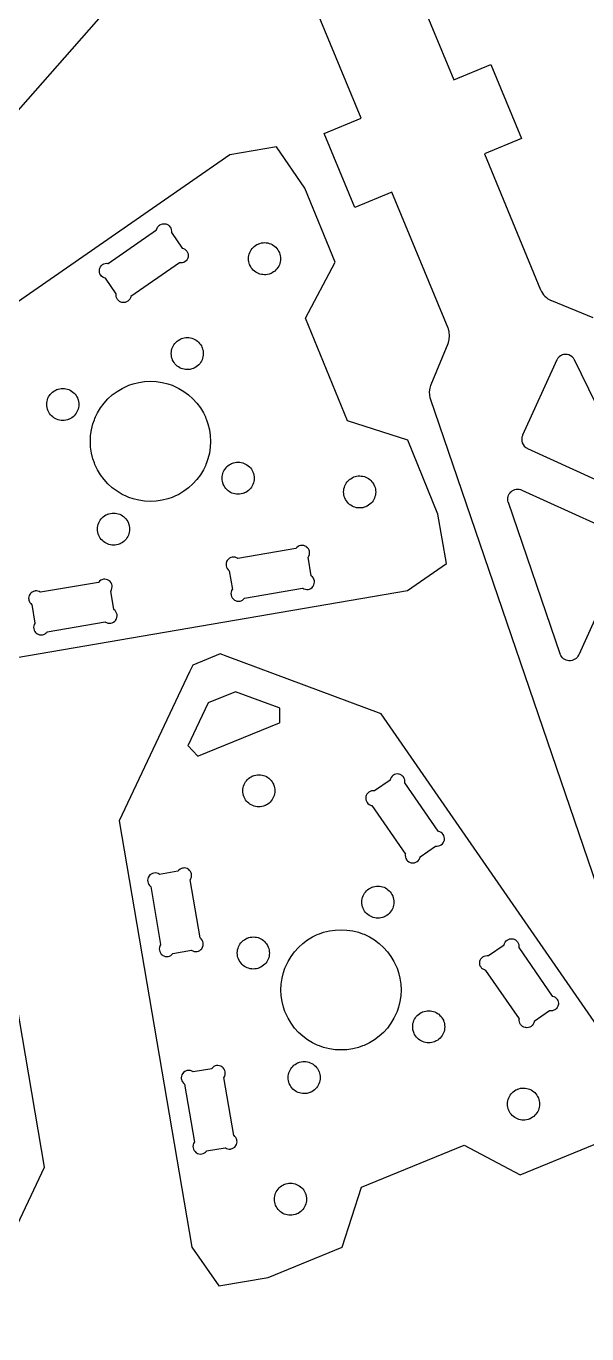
# Model space of a CAD drawing. Extents: x 0 to 997, y 0 to 569.
# Drawn here: x 789.9 to 845.9, y 3 to 133.5 of the extents above; entities that cross this region are included whole.
import ezdxf

# ---------------------------------------------------------------- set-up
doc = ezdxf.new("R2010")
doc.units = 0
doc.layers.get('0').update_dxf_attribs({"linetype": 'CONTINUOUS'})

msp = doc.modelspace()

# ---------------------------------------------------------------- linework, layer by layer
at = {"color": 0}
for points in [[(808.853, 147.597), (762.943, 95.4836)], [(828.015, 139.242), (832.607, 128.155), (836.303, 129.685), (839.364, 122.294), (835.668, 120.764), (841.283, 107.209), (841.301, 107.163), (841.368, 107.03), (841.468, 106.862), (841.585, 106.704), (841.717, 106.56), (841.861, 106.429), (842.018, 106.312), (842.186, 106.211), (842.319, 106.145), (842.365, 106.126), (846.482, 104.421)], [(852.767, 30.6074), (830.294, 96.3225), (830.265, 96.4078), (830.208, 96.6743), (830.188, 97.0328), (830.232, 97.3894), (830.304, 97.6518), (830.339, 97.735), (832.044, 101.851), (832.082, 101.942), (832.158, 102.228), (832.196, 102.617), (832.158, 103.005), (832.082, 103.291), (832.044, 103.382), (826.429, 116.937), (822.733, 115.406), (819.672, 122.797), (823.368, 124.328), (818.776, 135.414)], [(850.35, 88.5806), (844.653, 100.2), (844.653, 100.2), (844.632, 100.243), (844.551, 100.365), (844.424, 100.503), (844.274, 100.614), (844.108, 100.695), (843.931, 100.744), (843.746, 100.759), (843.558, 100.74), (843.417, 100.702), (843.372, 100.683), (843.431, 100.707), (843.387, 100.69), (843.265, 100.619), (843.119, 100.503), (842.997, 100.361), (842.924, 100.241), (842.904, 100.198), (839.481, 92.6826), (839.46, 92.6368), (839.415, 92.4908), (839.39, 92.2958), (839.404, 92.1032), (839.454, 91.9178), (839.537, 91.7453), (839.654, 91.591), (839.801, 91.4601), (839.929, 91.379), (839.976, 91.3582), (849.037, 87.2303)], [(849.904, 81.3414), (845.086, 70.765), (845.086, 70.765), (845.071, 70.7306), (845.014, 70.6321), (844.922, 70.5136), (844.817, 70.411), (844.697, 70.3256), (844.567, 70.2585), (844.426, 70.2111), (844.279, 70.1847), (844.165, 70.1789), (844.128, 70.1807), (844.09, 70.1825), (843.976, 70.1996), (843.833, 70.2401), (843.699, 70.301), (843.575, 70.3804), (843.464, 70.4772), (843.369, 70.5897), (843.29, 70.7165), (843.243, 70.8201), (843.231, 70.856), (838.057, 85.9831), (838.046, 86.0181), (838.019, 86.1262), (838.004, 86.2711), (838.01, 86.4151), (838.035, 86.5564), (838.081, 86.6925), (838.146, 86.8212), (838.231, 86.9403), (838.304, 87.0228), (838.332, 87.0475), (838.36, 87.0722), (838.449, 87.1386), (838.575, 87.2103), (838.71, 87.2625), (838.85, 87.2947), (838.993, 87.3065), (839.137, 87.2978), (839.279, 87.2679), (839.385, 87.2319), (839.418, 87.2167), (849.408, 82.666)]]:
    msp.add_lwpolyline(points, dxfattribs=at)
for points in [[(828.004, 92.2046), (821.988, 94.1367), (817.811, 104.371), (820.758, 109.961), (817.74, 117.357), (814.894, 121.468), (810.229, 120.67), (774.744, 96.1004), (769.043, 80.6904), (768.783, 79.9881), (769.897, 77.2575), (770.575, 76.9374), (785.429, 69.9151), (827.974, 77.186), (831.864, 79.88), (831.022, 84.8085), (828.004, 92.2046)], [(800.365, 106.542), (800.358, 106.505), (800.324, 106.396), (800.254, 106.266), (800.164, 106.153), (800.054, 106.06), (799.928, 105.99), (799.79, 105.944), (799.644, 105.927), (799.531, 105.932), (799.493, 105.938), (799.456, 105.945), (799.347, 105.981), (799.217, 106.049), (799.103, 106.14), (799.011, 106.249), (798.94, 106.375), (798.894, 106.513), (798.878, 106.659), (798.882, 106.773), (798.889, 106.811), (797.819, 108.355), (797.782, 108.362), (797.674, 108.397), (797.543, 108.465), (797.431, 108.556), (797.338, 108.666), (797.267, 108.792), (797.222, 108.929), (797.204, 109.076), (797.21, 109.19), (797.217, 109.227), (797.222, 109.264), (797.258, 109.373), (797.326, 109.504), (797.417, 109.617), (797.526, 109.71), (797.653, 109.78), (797.79, 109.825), (797.936, 109.843), (798.051, 109.838), (798.088, 109.831), (802.921, 113.177), (802.928, 113.214), (802.963, 113.319), (803.029, 113.45), (803.119, 113.564), (803.201, 113.639), (803.232, 113.66), (803.262, 113.681), (803.361, 113.732), (803.501, 113.776), (803.646, 113.793), (803.757, 113.788), (803.793, 113.781), (803.829, 113.775), (803.935, 113.741), (804.065, 113.674), (804.181, 113.583), (804.254, 113.5), (804.276, 113.47), (804.297, 113.44), (804.347, 113.341), (804.392, 113.202), (804.408, 113.056), (804.404, 112.945), (804.397, 112.909), (805.467, 111.365), (805.504, 111.358), (805.613, 111.323), (805.743, 111.254), (805.856, 111.164), (805.949, 111.054), (806.019, 110.928), (806.064, 110.79), (806.082, 110.644), (806.076, 110.53), (806.071, 110.493), (806.064, 110.455), (806.028, 110.347), (805.96, 110.216), (805.869, 110.103), (805.76, 110.01), (805.633, 109.94), (805.496, 109.895), (805.35, 109.877), (805.235, 109.882), (805.199, 109.889), (800.365, 106.542)], [(813.093, 111.783), (813.131, 111.799), (813.247, 111.838), (813.403, 111.877), (813.56, 111.899), (813.717, 111.906), (813.871, 111.897), (814.024, 111.873), (814.172, 111.835), (814.317, 111.783), (814.456, 111.718), (814.588, 111.639), (814.713, 111.548), (814.828, 111.445), (814.935, 111.329), (815.029, 111.203), (815.113, 111.065), (815.167, 110.955), (815.183, 110.917), (815.199, 110.88), (815.238, 110.763), (815.276, 110.607), (815.299, 110.45), (815.306, 110.294), (815.296, 110.139), (815.272, 109.986), (815.235, 109.837), (815.183, 109.693), (815.118, 109.554), (815.039, 109.422), (814.947, 109.297), (814.844, 109.182), (814.729, 109.075), (814.603, 108.98), (814.465, 108.897), (814.354, 108.843), (814.317, 108.827), (814.279, 108.811), (814.162, 108.772), (814.007, 108.734), (813.85, 108.711), (813.693, 108.705), (813.539, 108.714), (813.386, 108.737), (813.238, 108.775), (813.093, 108.827), (812.954, 108.892), (812.821, 108.971), (812.697, 109.062), (812.581, 109.166), (812.475, 109.281), (812.381, 109.407), (812.297, 109.545), (812.242, 109.655), (812.226, 109.693), (812.211, 109.731), (812.172, 109.847), (812.133, 110.003), (812.111, 110.16), (812.104, 110.316), (812.113, 110.471), (812.136, 110.624), (812.175, 110.773), (812.226, 110.918), (812.292, 111.056), (812.371, 111.189), (812.461, 111.313), (812.565, 111.429), (812.681, 111.535), (812.807, 111.63), (812.944, 111.713), (813.054, 111.768), (813.093, 111.783)], [(805.376, 102.31), (805.415, 102.326), (805.532, 102.365), (805.688, 102.404), (805.844, 102.426), (806, 102.433), (806.156, 102.424), (806.308, 102.4), (806.457, 102.362), (806.601, 102.31), (806.74, 102.245), (806.872, 102.166), (806.997, 102.075), (807.113, 101.972), (807.219, 101.856), (807.314, 101.73), (807.397, 101.592), (807.451, 101.482), (807.468, 101.444), (807.483, 101.407), (807.522, 101.29), (807.561, 101.134), (807.583, 100.977), (807.59, 100.821), (807.581, 100.666), (807.557, 100.513), (807.519, 100.364), (807.468, 100.22), (807.401, 100.081), (807.324, 99.9486), (807.232, 99.8242), (807.129, 99.7083), (807.014, 99.6025), (806.887, 99.5074), (806.75, 99.4242), (806.639, 99.3696), (806.601, 99.3539), (806.564, 99.3382), (806.447, 99.2989), (806.292, 99.2606), (806.135, 99.2382), (805.978, 99.2317), (805.824, 99.2404), (805.671, 99.264), (805.522, 99.3019), (805.376, 99.3539), (805.238, 99.4193), (805.106, 99.4979), (804.982, 99.589), (804.865, 99.6925), (804.76, 99.8078), (804.664, 99.9343), (804.582, 100.072), (804.526, 100.182), (804.511, 100.22), (804.496, 100.258), (804.456, 100.374), (804.418, 100.53), (804.396, 100.687), (804.389, 100.843), (804.397, 100.998), (804.421, 101.151), (804.46, 101.3), (804.511, 101.444), (804.576, 101.583), (804.656, 101.716), (804.746, 101.84), (804.85, 101.956), (804.965, 102.062), (805.092, 102.157), (805.229, 102.24), (805.339, 102.295), (805.376, 102.31)], [(800.011, 97.6178), (800.149, 97.6746), (800.571, 97.8176), (801.143, 97.9603), (801.724, 98.046), (802.307, 98.0744), (802.892, 98.046), (803.472, 97.9603), (804.044, 97.8176), (804.467, 97.6746), (804.604, 97.6178), (804.74, 97.5611), (805.14, 97.3637), (805.646, 97.0603), (806.117, 96.7104), (806.55, 96.3172), (806.943, 95.8836), (807.293, 95.4126), (807.597, 94.9072), (807.794, 94.5076), (807.851, 94.3706), (807.908, 94.2336), (808.051, 93.8115), (808.193, 93.2396), (808.279, 92.6592), (808.308, 92.0744), (808.279, 91.4899), (808.193, 90.9094), (808.051, 90.3375), (807.908, 89.9154), (807.851, 89.7783), (807.794, 89.6414), (807.597, 89.2418), (807.293, 88.7364), (806.943, 88.2654), (806.55, 87.8318), (806.117, 87.4386), (805.646, 87.0888), (805.14, 86.7853), (804.74, 86.5879), (804.604, 86.5313), (804.467, 86.4744), (804.044, 86.3314), (803.472, 86.1887), (802.892, 86.1031), (802.307, 86.0744), (801.724, 86.1031), (801.143, 86.1887), (800.571, 86.3314), (800.149, 86.4744), (800.011, 86.5313), (799.875, 86.5879), (799.475, 86.7853), (798.969, 87.0888), (798.499, 87.4386), (798.065, 87.8318), (797.672, 88.2654), (797.322, 88.7364), (797.018, 89.2418), (796.821, 89.6414), (796.764, 89.7783), (796.707, 89.9154), (796.564, 90.3375), (796.422, 90.9094), (796.336, 91.4899), (796.307, 92.0744), (796.336, 92.6592), (796.422, 93.2396), (796.564, 93.8115), (796.707, 94.2336), (796.764, 94.3706), (796.821, 94.5076), (797.018, 94.9072), (797.322, 95.4126), (797.672, 95.8836), (798.065, 96.3172), (798.499, 96.7104), (798.969, 97.0603), (799.475, 97.3637), (799.875, 97.5611), (800.011, 97.6178)], [(792.938, 97.2344), (792.975, 97.25), (793.092, 97.2894), (793.249, 97.3278), (793.404, 97.35), (793.561, 97.3565), (793.717, 97.3478), (793.869, 97.3243), (794.018, 97.2864), (794.162, 97.2344), (794.301, 97.1689), (794.433, 97.0904), (794.558, 96.9992), (794.674, 96.8958), (794.779, 96.7806), (794.875, 96.654), (794.958, 96.5165), (795.012, 96.4063), (795.028, 96.3685), (795.044, 96.3307), (795.083, 96.2142), (795.122, 96.0582), (795.144, 95.9014), (795.15, 95.745), (795.142, 95.59), (795.118, 95.4375), (795.081, 95.2885), (795.028, 95.1439), (794.963, 95.005), (794.885, 94.8728), (794.793, 94.7483), (794.69, 94.6325), (794.575, 94.5265), (794.447, 94.4314), (794.31, 94.3482), (794.2, 94.2936), (794.162, 94.2779), (794.125, 94.2624), (794.008, 94.2229), (793.851, 94.1846), (793.696, 94.1624), (793.539, 94.1558), (793.383, 94.1646), (793.232, 94.1881), (793.082, 94.2261), (792.938, 94.2781), (792.799, 94.3435), (792.667, 94.4219), (792.542, 94.5132), (792.426, 94.6167), (792.321, 94.7319), (792.225, 94.8585), (792.142, 94.996), (792.088, 95.1061), (792.072, 95.1439), (792.056, 95.1817), (792.017, 95.2982), (791.978, 95.4543), (791.956, 95.611), (791.95, 95.7674), (791.958, 95.9224), (791.982, 96.075), (792.019, 96.224), (792.072, 96.3685), (792.137, 96.5074), (792.215, 96.6396), (792.307, 96.7642), (792.411, 96.8799), (792.526, 96.9858), (792.653, 97.081), (792.79, 97.1642), (792.9, 97.2188), (792.938, 97.2344)], [(810.453, 89.871), (810.49, 89.8867), (810.607, 89.926), (810.764, 89.9643), (810.919, 89.9867), (811.076, 89.9932), (811.232, 89.9844), (811.383, 89.9608), (811.533, 89.9229), (811.678, 89.871), (811.817, 89.8056), (811.949, 89.7269), (812.074, 89.6358), (812.189, 89.5324), (812.294, 89.4172), (812.39, 89.2906), (812.474, 89.1531), (812.528, 89.0429), (812.543, 89.0051), (812.56, 88.9674), (812.599, 88.8508), (812.636, 88.6947), (812.66, 88.5381), (812.665, 88.3817), (812.657, 88.2267), (812.633, 88.074), (812.596, 87.925), (812.543, 87.7806), (812.478, 87.6417), (812.4, 87.5094), (812.308, 87.3849), (812.204, 87.2692), (812.089, 87.1632), (811.963, 87.0681), (811.825, 86.9849), (811.715, 86.9303), (811.678, 86.9146), (811.64, 86.899), (811.524, 86.8596), (811.367, 86.8212), (811.21, 86.799), (811.054, 86.7925), (810.899, 86.8011), (810.746, 86.8247), (810.597, 86.8626), (810.453, 86.9146), (810.314, 86.9801), (810.182, 87.0586), (810.057, 87.1499), (809.942, 87.2532), (809.836, 87.3685), (809.74, 87.495), (809.657, 87.6325), (809.603, 87.7428), (809.588, 87.7806), (809.571, 87.8183), (809.532, 87.9349), (809.493, 88.0908), (809.471, 88.2476), (809.465, 88.404), (809.474, 88.559), (809.497, 88.7115), (809.535, 88.8606), (809.588, 89.0051), (809.653, 89.144), (809.731, 89.2763), (809.822, 89.4008), (809.925, 89.5165), (810.04, 89.6225), (810.168, 89.7175), (810.306, 89.8008), (810.415, 89.8554), (810.453, 89.871)], [(822.593, 88.5017), (822.632, 88.5174), (822.749, 88.5567), (822.904, 88.595), (823.061, 88.6174), (823.217, 88.6239), (823.372, 88.6151), (823.525, 88.5915), (823.674, 88.5536), (823.818, 88.5017), (823.957, 88.4363), (824.089, 88.3576), (824.214, 88.2665), (824.329, 88.1631), (824.436, 88.0478), (824.531, 87.9213), (824.614, 87.7838), (824.668, 87.6736), (824.685, 87.6357), (824.7, 87.5979), (824.739, 87.4814), (824.778, 87.3254), (824.8, 87.1686), (824.807, 87.0122), (824.797, 86.8572), (824.774, 86.7047), (824.736, 86.5557), (824.685, 86.4112), (824.618, 86.2724), (824.54, 86.1401), (824.449, 86.0156), (824.346, 85.8999), (824.231, 85.7937), (824.104, 85.6988), (823.967, 85.6156), (823.856, 85.561), (823.818, 85.5453), (823.781, 85.5296), (823.664, 85.4903), (823.508, 85.4519), (823.351, 85.4296), (823.194, 85.4231), (823.04, 85.4318), (822.887, 85.4554), (822.738, 85.4933), (822.593, 85.5453), (822.454, 85.6107), (822.322, 85.6893), (822.199, 85.7806), (822.082, 85.8839), (821.976, 85.9992), (821.881, 86.1257), (821.799, 86.2632), (821.743, 86.3735), (821.728, 86.4112), (821.713, 86.449), (821.672, 86.5654), (821.635, 86.7215), (821.613, 86.8783), (821.606, 87.0347), (821.614, 87.1897), (821.637, 87.3422), (821.676, 87.4913), (821.728, 87.6358), (821.793, 87.7747), (821.872, 87.9069), (821.963, 88.0314), (822.067, 88.1472), (822.182, 88.2532), (822.308, 88.3482), (822.446, 88.4315), (822.556, 88.4861), (822.593, 88.5017)], [(798.014, 84.7951), (798.051, 84.8108), (798.168, 84.8501), (798.324, 84.8885), (798.481, 84.9107), (798.637, 84.9172), (798.792, 84.9085), (798.944, 84.885), (799.094, 84.8471), (799.239, 84.7951), (799.378, 84.7297), (799.51, 84.6511), (799.633, 84.5599), (799.75, 84.4565), (799.856, 84.3412), (799.95, 84.2147), (800.033, 84.0772), (800.089, 83.9671), (800.104, 83.9292), (800.119, 83.8914), (800.16, 83.7749), (800.197, 83.6189), (800.219, 83.4621), (800.226, 83.3057), (800.218, 83.1507), (800.194, 82.9982), (800.156, 82.8492), (800.104, 82.7046), (800.039, 82.5657), (799.96, 82.4335), (799.869, 82.309), (799.765, 82.1932), (799.65, 82.0872), (799.524, 81.9922), (799.386, 81.909), (799.276, 81.8544), (799.239, 81.8388), (799.2, 81.8231), (799.083, 81.7838), (798.928, 81.7454), (798.771, 81.7231), (798.615, 81.7165), (798.46, 81.7253), (798.307, 81.7488), (798.158, 81.7868), (798.014, 81.8388), (797.875, 81.9042), (797.743, 81.9826), (797.618, 82.0739), (797.503, 82.1774), (797.396, 82.2926), (797.301, 82.4192), (797.218, 82.5567), (797.164, 82.6668), (797.147, 82.7046), (797.132, 82.7424), (797.093, 82.8589), (797.054, 83.015), (797.032, 83.1717), (797.025, 83.3282), (797.035, 83.4832), (797.058, 83.6357), (797.096, 83.7847), (797.147, 83.9292), (797.213, 84.0681), (797.292, 84.2003), (797.383, 84.3249), (797.486, 84.4406), (797.601, 84.5467), (797.728, 84.6417), (797.865, 84.7249), (797.976, 84.7794), (798.014, 84.7951)], [(811.04, 80.3792), (811.01, 80.4011), (810.908, 80.4542), (810.768, 80.4999), (810.625, 80.5171), (810.481, 80.5064), (810.342, 80.4688), (810.213, 80.4047), (810.096, 80.3151), (810.017, 80.2314), (809.996, 80.2006), (809.974, 80.1697), (809.921, 80.0685), (809.875, 79.9283), (809.858, 79.7843), (809.868, 79.6408), (809.906, 79.5019), (809.969, 79.3719), (810.06, 79.2549), (810.143, 79.1769), (810.174, 79.155), (810.49, 77.3032), (810.469, 77.2733), (810.418, 77.1749), (810.371, 77.036), (810.353, 76.8908), (810.357, 76.7797), (810.364, 76.7435), (810.369, 76.7072), (810.403, 76.601), (810.468, 76.4701), (810.558, 76.3546), (810.639, 76.279), (810.669, 76.2576), (810.699, 76.2365), (810.797, 76.1846), (810.936, 76.1385), (811.082, 76.1201), (811.193, 76.1243), (811.229, 76.1306), (811.265, 76.1367), (811.371, 76.1696), (811.503, 76.2351), (811.618, 76.3249), (811.693, 76.4064), (811.715, 76.4364), (817.51, 77.4267), (817.54, 77.4049), (817.642, 77.3518), (817.782, 77.3061), (817.925, 77.2889), (818.069, 77.2996), (818.208, 77.3372), (818.338, 77.4013), (818.456, 77.4908), (818.533, 77.5746), (818.556, 77.6054), (818.576, 77.6363), (818.629, 77.7376), (818.675, 77.8778), (818.693, 78.0217), (818.682, 78.1651), (818.644, 78.304), (818.581, 78.434), (818.49, 78.5511), (818.407, 78.629), (818.376, 78.6508), (818.06, 80.5028), (818.081, 80.5328), (818.133, 80.6311), (818.179, 80.77), (818.197, 80.9151), (818.193, 81.0263), (818.188, 81.0625), (818.181, 81.0987), (818.147, 81.2049), (818.082, 81.3358), (817.993, 81.4514), (817.911, 81.5269), (817.881, 81.5482), (817.851, 81.5694), (817.753, 81.6213), (817.614, 81.6675), (817.468, 81.6858), (817.357, 81.6815), (817.321, 81.6754), (817.285, 81.6692), (817.179, 81.6364), (817.049, 81.5708), (816.932, 81.4811), (816.857, 81.3996), (816.836, 81.3696), (811.04, 80.3792)], [(797.796, 74.0575), (797.826, 74.0357), (797.928, 73.9826), (798.068, 73.9369), (798.211, 73.9199), (798.356, 73.9304), (798.494, 73.9681), (798.624, 74.0321), (798.74, 74.1217), (798.819, 74.2054), (798.84, 74.2362), (798.863, 74.2671), (798.915, 74.3685), (798.961, 74.5086), (798.979, 74.6525), (798.968, 74.796), (798.931, 74.9349), (798.867, 75.065), (798.776, 75.1819), (798.693, 75.2599), (798.662, 75.2818), (798.346, 77.1336), (798.368, 77.1644), (798.421, 77.2658), (798.467, 77.406), (798.483, 77.5499), (798.472, 77.6933), (798.435, 77.8322), (798.371, 77.9622), (798.282, 78.0793), (798.197, 78.1572), (798.167, 78.179), (798.136, 78.2008), (798.035, 78.254), (797.894, 78.2997), (797.75, 78.3168), (797.607, 78.3062), (797.468, 78.2686), (797.339, 78.2046), (797.221, 78.115), (797.143, 78.0313), (797.121, 78.0004), (791.326, 77.0101), (791.297, 77.0314), (791.199, 77.0832), (791.06, 77.1294), (790.914, 77.1478), (790.803, 77.1435), (790.767, 77.1372), (790.731, 77.1311), (790.625, 77.0982), (790.493, 77.0326), (790.378, 76.9429), (790.303, 76.8614), (790.282, 76.8314), (790.26, 76.8014), (790.208, 76.7031), (790.162, 76.5642), (790.143, 76.419), (790.147, 76.3079), (790.154, 76.2717), (790.16, 76.2354), (790.193, 76.1292), (790.258, 75.9983), (790.349, 75.8828), (790.431, 75.8072), (790.46, 75.786), (790.776, 73.934), (790.754, 73.9033), (790.701, 73.8019), (790.656, 73.6618), (790.639, 73.5179), (790.649, 73.3743), (790.688, 73.2354), (790.751, 73.1054), (790.84, 72.9883), (790.924, 72.9104), (790.956, 72.8886), (790.986, 72.8668), (791.088, 72.8137), (791.228, 72.7679), (791.371, 72.7508), (791.515, 72.7614), (791.654, 72.799), (791.783, 72.8631), (791.901, 72.9526), (791.979, 73.0364), (792, 73.0672), (797.796, 74.0575)], [(821.474, 11.6309), (823.406, 17.6478), (833.64, 21.8239), (839.231, 18.8764), (846.626, 21.8942), (850.736, 24.7406), (849.939, 29.4053), (825.369, 64.8911), (809.96, 70.5919), (809.257, 70.8518), (806.526, 69.7376), (806.207, 69.0606), (799.185, 54.2061), (806.456, 11.6613), (809.149, 7.7706), (814.078, 8.6128), (821.474, 11.6309)], [(807.046, 60.654), (807.099, 60.6756), (815.189, 63.9769), (815.242, 63.9985), (815.218, 65.4481), (815.164, 65.4679), (813.419, 66.1133), (810.794, 67.0844), (808.064, 65.9703), (806.874, 63.4528), (806.072, 61.7582), (806.049, 61.7065), (807.046, 60.654)], [(769.432, 62.2158), (767.5, 56.1989), (757.265, 52.0228), (751.676, 54.9703), (744.281, 51.9524), (740.169, 49.1061), (740.967, 44.4414), (765.536, 8.9556), (780.946, 3.2547), (781.649, 2.9948), (784.379, 4.109), (784.7, 4.7861), (791.722, 19.6406), (784.451, 62.1853), (781.757, 66.0761), (776.828, 65.2339), (769.432, 62.2158)], [(814.613, 57.8108), (814.629, 57.7731), (814.668, 57.6565), (814.706, 57.5004), (814.728, 57.3438), (814.735, 57.1872), (814.726, 57.0324), (814.703, 56.8797), (814.665, 56.7307), (814.613, 56.5862), (814.547, 56.4474), (814.469, 56.3151), (814.378, 56.1906), (814.274, 56.0749), (814.158, 55.9689), (814.032, 55.8737), (813.894, 55.7906), (813.785, 55.736), (813.747, 55.7203), (813.71, 55.7046), (813.593, 55.6653), (813.436, 55.6269), (813.279, 55.6047), (813.124, 55.5982), (812.968, 55.6069), (812.815, 55.6304), (812.667, 55.6685), (812.522, 55.7203), (812.383, 55.7857), (812.251, 55.8643), (812.126, 55.9556), (812.011, 56.059), (811.906, 56.1742), (811.81, 56.3008), (811.726, 56.4382), (811.672, 56.5485), (811.657, 56.5862), (811.64, 56.624), (811.601, 56.7406), (811.563, 56.8965), (811.54, 57.0533), (811.535, 57.2097), (811.543, 57.3647), (811.567, 57.5172), (811.604, 57.6663), (811.657, 57.8108), (811.722, 57.9497), (811.8, 58.0819), (811.892, 58.2064), (811.994, 58.3222), (812.11, 58.4282), (812.238, 58.5233), (812.374, 58.6065), (812.485, 58.6611), (812.522, 58.6767), (812.56, 58.6924), (812.676, 58.7317), (812.832, 58.7701), (812.989, 58.7924), (813.146, 58.7989), (813.301, 58.7901), (813.453, 58.7667), (813.603, 58.7286), (813.747, 58.6767), (813.886, 58.6112), (814.018, 58.5328), (814.143, 58.4415), (814.258, 58.3381), (814.364, 58.2228), (814.46, 58.0963), (814.543, 57.9587), (814.597, 57.8486), (814.613, 57.8108)], [(827.715, 57.9903), (827.721, 58.0264), (827.726, 58.1375), (827.71, 58.2828), (827.665, 58.4221), (827.614, 58.5211), (827.593, 58.5512), (827.572, 58.5815), (827.499, 58.6639), (827.383, 58.7547), (827.253, 58.8217), (827.147, 58.8557), (827.111, 58.8622), (827.075, 58.8687), (826.964, 58.8743), (826.818, 58.8574), (826.679, 58.8128), (826.581, 58.7619), (826.55, 58.741), (826.519, 58.72), (826.438, 58.6453), (826.347, 58.5307), (826.279, 58.4006), (826.246, 58.2946), (826.239, 58.2585), (824.694, 57.189), (824.657, 57.1958), (824.543, 57.2011), (824.397, 57.1833), (824.258, 57.1381), (824.133, 57.0678), (824.024, 56.975), (823.933, 56.8619), (823.864, 56.7312), (823.829, 56.6225), (823.822, 56.5853), (823.815, 56.5481), (823.811, 56.4338), (823.828, 56.2875), (823.874, 56.1499), (823.943, 56.0242), (824.036, 55.9142), (824.15, 55.8235), (824.281, 55.7553), (824.389, 55.72), (824.426, 55.7132), (827.772, 50.88), (827.767, 50.8438), (827.761, 50.7328), (827.778, 50.5874), (827.822, 50.4481), (827.874, 50.3492), (827.894, 50.3189), (827.915, 50.2888), (827.99, 50.2064), (828.104, 50.1154), (828.235, 50.0486), (828.34, 50.0144), (828.376, 50.0079), (828.414, 50.0013), (828.528, 49.996), (828.674, 50.0138), (828.813, 50.059), (828.938, 50.1292), (829.047, 50.2221), (829.139, 50.3351), (829.207, 50.4658), (829.242, 50.5746), (829.249, 50.6117), (830.793, 51.6811), (830.831, 51.6744), (830.944, 51.6692), (831.09, 51.6869), (831.229, 51.7322), (831.354, 51.8025), (831.464, 51.8953), (831.556, 52.0083), (831.624, 52.139), (831.658, 52.2478), (831.665, 52.285), (831.672, 52.3222), (831.678, 52.4364), (831.66, 52.5828), (831.614, 52.7204), (831.544, 52.846), (831.451, 52.956), (831.338, 53.0468), (831.207, 53.115), (831.099, 53.1503), (831.061, 53.1569), (827.715, 57.9903)], [(803.326, 41.8397), (803.304, 41.8089), (803.251, 41.7075), (803.206, 41.5674), (803.189, 41.4235), (803.2, 41.28), (803.238, 41.1411), (803.301, 41.011), (803.39, 40.894), (803.475, 40.816), (803.506, 40.7942), (803.536, 40.7724), (803.637, 40.7193), (803.778, 40.6736), (803.921, 40.6564), (804.065, 40.6669), (804.204, 40.7047), (804.333, 40.7688), (804.451, 40.8583), (804.529, 40.9421), (804.551, 40.9729), (806.403, 41.2893), (806.433, 41.2675), (806.535, 41.2144), (806.675, 41.1687), (806.819, 41.1515), (806.963, 41.1622), (807.101, 41.1999), (807.232, 41.2639), (807.349, 41.3535), (807.426, 41.4372), (807.449, 41.4681), (807.469, 41.4989), (807.524, 41.6001), (807.568, 41.7403), (807.586, 41.8843), (807.575, 42.0278), (807.537, 42.1667), (807.474, 42.2967), (807.383, 42.4138), (807.3, 42.4917), (807.269, 42.5135), (806.279, 48.3082), (806.3, 48.3382), (806.353, 48.4367), (806.399, 48.5754), (806.417, 48.7207), (806.412, 48.8318), (806.407, 48.8679), (806.4, 48.9042), (806.367, 49.0104), (806.301, 49.1412), (806.213, 49.2569), (806.131, 49.3325), (806.1, 49.3536), (806.071, 49.375), (805.972, 49.4268), (805.833, 49.4729), (805.688, 49.4914), (805.576, 49.4871), (805.54, 49.481), (805.504, 49.4747), (805.399, 49.4418), (805.268, 49.3763), (805.151, 49.2867), (805.076, 49.205), (805.056, 49.175), (803.203, 48.8586), (803.172, 48.8804), (803.071, 48.9335), (802.931, 48.9792), (802.787, 48.9964), (802.643, 48.9858), (802.504, 48.9481), (802.375, 48.884), (802.257, 48.7944), (802.179, 48.7107), (802.157, 48.6799), (802.136, 48.649), (802.083, 48.5476), (802.037, 48.4075), (802.019, 48.2636), (802.031, 48.1201), (802.068, 47.9812), (802.132, 47.8513), (802.222, 47.7342), (802.306, 47.6563), (802.336, 47.6344), (803.326, 41.8397)], [(826.504, 46.6972), (826.519, 46.6594), (826.558, 46.5429), (826.597, 46.3868), (826.619, 46.2301), (826.625, 46.0736), (826.617, 45.9186), (826.593, 45.7661), (826.556, 45.6171), (826.503, 45.4726), (826.438, 45.3338), (826.36, 45.2015), (826.268, 45.0769), (826.165, 44.9612), (826.05, 44.8551), (825.924, 44.7601), (825.786, 44.6769), (825.675, 44.6224), (825.637, 44.6067), (825.6, 44.591), (825.483, 44.5517), (825.328, 44.5133), (825.171, 44.4911), (825.014, 44.4846), (824.858, 44.4933), (824.707, 44.5168), (824.557, 44.5549), (824.412, 44.6067), (824.274, 44.6721), (824.142, 44.7507), (824.017, 44.8419), (823.901, 44.9454), (823.796, 45.0606), (823.7, 45.1872), (823.617, 45.3247), (823.563, 45.4349), (823.547, 45.4726), (823.532, 45.5104), (823.492, 45.6269), (823.454, 45.7831), (823.432, 45.9397), (823.425, 46.0961), (823.433, 46.2511), (823.457, 46.4036), (823.494, 46.5526), (823.547, 46.6972), (823.613, 46.8361), (823.692, 46.9683), (823.782, 47.0928), (823.886, 47.2086), (824.001, 47.3146), (824.128, 47.4097), (824.265, 47.4929), (824.375, 47.5475), (824.412, 47.5631), (824.45, 47.5787), (824.567, 47.6181), (824.724, 47.6565), (824.881, 47.6788), (825.036, 47.6853), (825.192, 47.6765), (825.344, 47.6531), (825.493, 47.615), (825.637, 47.5631), (825.776, 47.4976), (825.908, 47.4192), (826.033, 47.3279), (826.149, 47.2244), (826.256, 47.1092), (826.35, 46.9826), (826.433, 46.8451), (826.488, 46.735), (826.504, 46.6972)], [(826.887, 39.6233), (826.943, 39.4864), (827.086, 39.0643), (827.229, 38.4924), (827.315, 37.9119), (827.343, 37.3274), (827.315, 36.7426), (827.229, 36.1622), (827.086, 35.5903), (826.943, 35.1682), (826.887, 35.0313), (826.831, 34.8943), (826.633, 34.4946), (826.329, 33.9893), (825.979, 33.5183), (825.586, 33.0846), (825.153, 32.6914), (824.682, 32.3415), (824.176, 32.0381), (823.776, 31.8408), (823.64, 31.784), (823.503, 31.7274), (823.081, 31.5842), (822.508, 31.4415), (821.928, 31.3558), (821.343, 31.3274), (820.758, 31.3558), (820.178, 31.4415), (819.607, 31.5842), (819.185, 31.7274), (819.047, 31.784), (818.911, 31.8408), (818.511, 32.0381), (818.006, 32.3415), (817.535, 32.6914), (817.101, 33.0846), (816.707, 33.5183), (816.358, 33.9893), (816.054, 34.4946), (815.857, 34.8943), (815.8, 35.0313), (815.743, 35.1682), (815.6, 35.5903), (815.458, 36.1622), (815.372, 36.7426), (815.343, 37.3274), (815.372, 37.9119), (815.458, 38.4924), (815.6, 39.0643), (815.743, 39.4864), (815.8, 39.6233), (815.857, 39.7604), (816.054, 40.16), (816.358, 40.6654), (816.707, 41.1364), (817.101, 41.57), (817.535, 41.9632), (818.006, 42.3131), (818.511, 42.6165), (818.911, 42.8139), (819.047, 42.8706), (819.185, 42.9274), (819.607, 43.0704), (820.178, 43.2132), (820.758, 43.2988), (821.343, 43.3274), (821.928, 43.2988), (822.508, 43.2132), (823.081, 43.0704), (823.503, 42.9274), (823.64, 42.8706), (823.776, 42.8139), (824.176, 42.6165), (824.682, 42.3131), (825.153, 41.9632), (825.586, 41.57), (825.979, 41.1364), (826.329, 40.6654), (826.633, 40.16), (826.831, 39.7604), (826.887, 39.6233)], [(814.064, 41.6213), (814.079, 41.5835), (814.119, 41.4669), (814.157, 41.311), (814.179, 41.1542), (814.186, 40.9978), (814.178, 40.8428), (814.154, 40.6903), (814.117, 40.5411), (814.064, 40.3967), (813.999, 40.2578), (813.921, 40.1256), (813.829, 40.001), (813.725, 39.8853), (813.61, 39.7793), (813.483, 39.6843), (813.346, 39.601), (813.236, 39.5464), (813.199, 39.5307), (813.161, 39.5151), (813.044, 39.4758), (812.887, 39.4375), (812.731, 39.4151), (812.575, 39.4086), (812.419, 39.4174), (812.267, 39.441), (812.118, 39.4789), (811.974, 39.5308), (811.835, 39.5962), (811.703, 39.6749), (811.578, 39.766), (811.463, 39.8694), (811.356, 39.9847), (811.261, 40.1113), (811.178, 40.2487), (811.124, 40.3589), (811.108, 40.3967), (811.092, 40.4346), (811.053, 40.551), (811.014, 40.7071), (810.992, 40.8639), (810.986, 41.0203), (810.994, 41.1751), (811.018, 41.3278), (811.056, 41.4768), (811.108, 41.6213), (811.174, 41.7601), (811.251, 41.8924), (811.343, 42.0169), (811.446, 42.1326), (811.561, 42.2386), (811.688, 42.3338), (811.825, 42.4169), (811.936, 42.4715), (811.974, 42.4872), (812.011, 42.5029), (812.128, 42.5422), (812.283, 42.5806), (812.44, 42.6029), (812.597, 42.6094), (812.753, 42.6007), (812.904, 42.5771), (813.054, 42.5392), (813.199, 42.4872), (813.338, 42.4218), (813.469, 42.3432), (813.594, 42.2519), (813.71, 42.1486), (813.815, 42.0333), (813.911, 41.9068), (813.994, 41.7693), (814.049, 41.659), (814.064, 41.6213)], [(835.811, 39.2699), (835.774, 39.2767), (835.665, 39.3119), (835.535, 39.3801), (835.422, 39.471), (835.329, 39.5808), (835.258, 39.7065), (835.214, 39.8442), (835.196, 39.9906), (835.201, 40.1047), (835.207, 40.1419), (835.214, 40.1792), (835.25, 40.2879), (835.318, 40.4186), (835.408, 40.5317), (835.518, 40.6244), (835.644, 40.6947), (835.782, 40.74), (835.928, 40.7578), (836.043, 40.7525), (836.079, 40.7457), (837.624, 41.8151), (837.631, 41.8524), (837.667, 41.9611), (837.735, 42.0919), (837.825, 42.2049), (837.935, 42.2976), (838.061, 42.3679), (838.199, 42.4132), (838.344, 42.4311), (838.458, 42.4257), (838.496, 42.4189), (838.533, 42.4122), (838.642, 42.3769), (838.772, 42.3088), (838.886, 42.2181), (838.979, 42.1081), (839.049, 41.9824), (839.094, 41.8447), (839.113, 41.6985), (839.107, 41.5842), (839.1, 41.5469), (842.446, 36.7137), (842.482, 36.7071), (842.589, 36.6731), (842.718, 36.6062), (842.833, 36.5153), (842.908, 36.4329), (842.929, 36.4028), (842.95, 36.3725), (843, 36.2736), (843.046, 36.1343), (843.063, 35.9889), (843.057, 35.8778), (843.05, 35.8417), (843.043, 35.8056), (843.01, 35.6997), (842.943, 35.5694), (842.851, 35.4549), (842.769, 35.3801), (842.739, 35.3592), (842.71, 35.3383), (842.61, 35.2875), (842.471, 35.2428), (842.325, 35.226), (842.214, 35.2314), (842.178, 35.2379), (840.633, 34.1685), (840.626, 34.1312), (840.592, 34.0225), (840.524, 33.8918), (840.432, 33.7788), (840.322, 33.686), (840.197, 33.6157), (840.06, 33.5704), (839.912, 33.5526), (839.799, 33.5579), (839.761, 33.5646), (839.725, 33.5714), (839.615, 33.6067), (839.485, 33.6749), (839.372, 33.7657), (839.279, 33.8757), (839.208, 34.0013), (839.164, 34.1389), (839.146, 34.2853), (839.151, 34.3996), (839.158, 34.4367), (835.811, 39.2699)], [(831.579, 34.2579), (831.594, 34.2201), (831.635, 34.1036), (831.672, 33.9475), (831.694, 33.7908), (831.701, 33.6344), (831.693, 33.4794), (831.669, 33.3268), (831.631, 33.1778), (831.579, 33.0333), (831.514, 32.8944), (831.435, 32.7622), (831.344, 32.6376), (831.24, 32.5219), (831.125, 32.416), (830.999, 32.3208), (830.861, 32.2376), (830.751, 32.1831), (830.714, 32.1674), (830.675, 32.1518), (830.56, 32.1124), (830.403, 32.074), (830.246, 32.0518), (830.09, 32.0453), (829.935, 32.054), (829.782, 32.0775), (829.633, 32.1156), (829.489, 32.1674), (829.35, 32.2329), (829.218, 32.3114), (829.093, 32.4026), (828.978, 32.5061), (828.871, 32.6212), (828.776, 32.7479), (828.693, 32.8854), (828.639, 32.9956), (828.624, 33.0333), (828.607, 33.0711), (828.568, 33.1876), (828.529, 33.3438), (828.507, 33.5004), (828.501, 33.6568), (828.51, 33.8118), (828.533, 33.9643), (828.571, 34.1133), (828.624, 34.2579), (828.689, 34.3968), (828.767, 34.529), (828.858, 34.6535), (828.961, 34.7693), (829.076, 34.8753), (829.203, 34.9704), (829.34, 35.0536), (829.451, 35.1082), (829.489, 35.1237), (829.526, 35.1394), (829.643, 35.1789), (829.799, 35.2172), (829.956, 35.2394), (830.113, 35.246), (830.267, 35.2372), (830.419, 35.2137), (830.569, 35.1757), (830.714, 35.1237), (830.853, 35.0583), (830.985, 34.9799), (831.11, 34.8886), (831.225, 34.7851), (831.331, 34.6699), (831.426, 34.5433), (831.51, 34.4058), (831.564, 34.2957), (831.579, 34.2579)], [(819.14, 29.1819), (819.156, 29.1442), (819.194, 29.0278), (819.233, 28.8717), (819.256, 28.7149), (819.262, 28.5585), (819.254, 28.4035), (819.231, 28.251), (819.192, 28.1019), (819.14, 27.9574), (819.075, 27.8185), (818.996, 27.6863), (818.904, 27.5618), (818.801, 27.446), (818.686, 27.34), (818.56, 27.245), (818.422, 27.1617), (818.313, 27.1071), (818.274, 27.0915), (818.236, 27.0758), (818.119, 27.0365), (817.964, 26.9982), (817.807, 26.9758), (817.65, 26.9693), (817.496, 26.9781), (817.343, 27.0017), (817.194, 27.0396), (817.05, 27.0915), (816.911, 27.1569), (816.778, 27.2356), (816.654, 27.3267), (816.537, 27.4301), (816.432, 27.5454), (816.338, 27.6719), (816.254, 27.8094), (816.199, 27.9196), (816.183, 27.9574), (816.168, 27.9953), (816.129, 28.1117), (816.09, 28.2678), (816.068, 28.4246), (816.061, 28.581), (816.071, 28.7358), (816.094, 28.8885), (816.132, 29.0375), (816.183, 29.1821), (816.249, 29.321), (816.328, 29.4532), (816.419, 29.5776), (816.522, 29.6935), (816.637, 29.7993), (816.764, 29.8944), (816.901, 29.9776), (817.011, 30.0322), (817.05, 30.0479), (817.088, 30.0636), (817.204, 30.1029), (817.36, 30.1412), (817.517, 30.1636), (817.674, 30.1701), (817.828, 30.1614), (817.981, 30.1378), (818.129, 30.0999), (818.274, 30.0479), (818.412, 29.9825), (818.546, 29.9039), (818.669, 29.8128), (818.786, 29.7093), (818.892, 29.594), (818.986, 29.4675), (819.069, 29.33), (819.125, 29.2197), (819.14, 29.1819)], [(809.649, 28.594), (809.669, 28.6249), (809.724, 28.7263), (809.769, 28.8664), (809.786, 29.0103), (809.775, 29.1538), (809.738, 29.2926), (809.674, 29.4226), (809.585, 29.5397), (809.5, 29.6176), (809.469, 29.6394), (809.439, 29.6614), (809.338, 29.7144), (809.197, 29.7601), (809.053, 29.7772), (808.91, 29.7667), (808.771, 29.729), (808.64, 29.665), (808.524, 29.5754), (808.446, 29.4917), (808.424, 29.4608), (806.572, 29.1443), (806.542, 29.1656), (806.444, 29.2175), (806.306, 29.2636), (806.16, 29.2819), (806.049, 29.2778), (806.012, 29.2715), (805.976, 29.2654), (805.869, 29.2325), (805.739, 29.1669), (805.624, 29.0772), (805.549, 28.9957), (805.526, 28.9657), (805.506, 28.9357), (805.454, 28.8374), (805.407, 28.6985), (805.389, 28.5533), (805.393, 28.4422), (805.4, 28.406), (805.406, 28.3697), (805.439, 28.2635), (805.504, 28.1326), (805.594, 28.0169), (805.675, 27.9414), (805.706, 27.9201), (806.696, 22.1256), (806.674, 22.0947), (806.621, 21.9933), (806.575, 21.8532), (806.558, 21.7093), (806.568, 21.5657), (806.606, 21.4268), (806.671, 21.2968), (806.76, 21.1799), (806.843, 21.1018), (806.875, 21.08), (806.906, 21.0582), (807.007, 21.0051), (807.147, 20.9593), (807.29, 20.9422), (807.435, 20.9528), (807.574, 20.9904), (807.703, 21.0544), (807.819, 21.1442), (807.899, 21.2278), (807.919, 21.2586), (809.772, 21.5751), (809.801, 21.5539), (809.9, 21.5021), (810.039, 21.4558), (810.185, 21.4375), (810.296, 21.4417), (810.332, 21.4479), (810.368, 21.4542), (810.474, 21.4871), (810.604, 21.5526), (810.721, 21.6422), (810.796, 21.7239), (810.817, 21.7538), (810.839, 21.7838), (810.89, 21.8822), (810.936, 22.0211), (810.956, 22.1662), (810.95, 22.2774), (810.944, 22.3135), (810.939, 22.3497), (810.906, 22.456), (810.84, 22.5868), (810.75, 22.7025), (810.668, 22.7781), (810.639, 22.7993), (809.649, 28.594)], [(841.053, 26.5424), (841.068, 26.5047), (841.107, 26.3882), (841.146, 26.2321), (841.168, 26.0754), (841.175, 25.9189), (841.165, 25.764), (841.142, 25.6114), (841.104, 25.4624), (841.053, 25.3179), (840.988, 25.179), (840.908, 25.0468), (840.817, 24.9222), (840.714, 24.8065), (840.599, 24.7006), (840.472, 24.6054), (840.335, 24.5222), (840.224, 24.4676), (840.186, 24.4519), (840.149, 24.4363), (840.032, 24.3969), (839.876, 24.3586), (839.719, 24.3362), (839.563, 24.3299), (839.408, 24.3386), (839.256, 24.3621), (839.107, 24.4), (838.963, 24.4519), (838.824, 24.5174), (838.69, 24.596), (838.567, 24.6872), (838.45, 24.7907), (838.344, 24.9058), (838.25, 25.0325), (838.167, 25.1699), (838.111, 25.2801), (838.096, 25.3179), (838.081, 25.3557), (838.04, 25.4722), (838.003, 25.6282), (837.981, 25.785), (837.974, 25.9414), (837.982, 26.0964), (838.006, 26.2489), (838.044, 26.3979), (838.096, 26.5425), (838.161, 26.6814), (838.24, 26.8136), (838.331, 26.9381), (838.435, 27.0539), (838.55, 27.1599), (838.676, 27.255), (838.814, 27.3382), (838.924, 27.3928), (838.963, 27.4083), (839, 27.424), (839.117, 27.4633), (839.272, 27.5018), (839.429, 27.524), (839.585, 27.5306), (839.74, 27.5218), (839.893, 27.4983), (840.042, 27.4603), (840.186, 27.4083), (840.325, 27.3429), (840.457, 27.2644), (840.582, 27.1732), (840.697, 27.0697), (840.804, 26.9544), (840.899, 26.8279), (840.982, 26.6904), (841.036, 26.5803), (841.053, 26.5424)], [(817.771, 17.0412), (817.786, 17.0035), (817.825, 16.8869), (817.864, 16.731), (817.886, 16.5742), (817.893, 16.4178), (817.885, 16.2628), (817.861, 16.1103), (817.822, 15.9612), (817.771, 15.8167), (817.706, 15.6778), (817.626, 15.5457), (817.536, 15.4211), (817.432, 15.3053), (817.317, 15.1993), (817.19, 15.1043), (817.053, 15.0211), (816.943, 14.9665), (816.904, 14.9508), (816.867, 14.9351), (816.75, 14.8958), (816.594, 14.8575), (816.438, 14.8351), (816.282, 14.8286), (816.126, 14.8374), (815.974, 14.861), (815.825, 14.8989), (815.681, 14.9508), (815.542, 15.0163), (815.41, 15.0949), (815.285, 15.186), (815.169, 15.2894), (815.063, 15.4047), (814.968, 15.5313), (814.885, 15.6688), (814.831, 15.7789), (814.814, 15.8167), (814.799, 15.8544), (814.76, 15.971), (814.721, 16.1271), (814.699, 16.2838), (814.692, 16.4403), (814.701, 16.5953), (814.725, 16.7478), (814.762, 16.8968), (814.814, 17.0412), (814.879, 17.1801), (814.958, 17.3124), (815.05, 17.4369), (815.153, 17.5526), (815.268, 17.6588), (815.394, 17.7538), (815.532, 17.8369), (815.643, 17.8915), (815.681, 17.9072), (815.718, 17.9229), (815.835, 17.9622), (815.99, 18.0006), (816.147, 18.0228), (816.304, 18.0293), (816.458, 18.0207), (816.611, 17.9971), (816.76, 17.9592), (816.904, 17.9072), (817.043, 17.8418), (817.176, 17.7632), (817.3, 17.6721), (817.417, 17.5686), (817.522, 17.4533), (817.617, 17.3268), (817.7, 17.1893), (817.756, 17.0792), (817.771, 17.0412)]]:
    msp.add_lwpolyline(points, close=True, dxfattribs=at)

doc.saveas('drawing.dxf')
